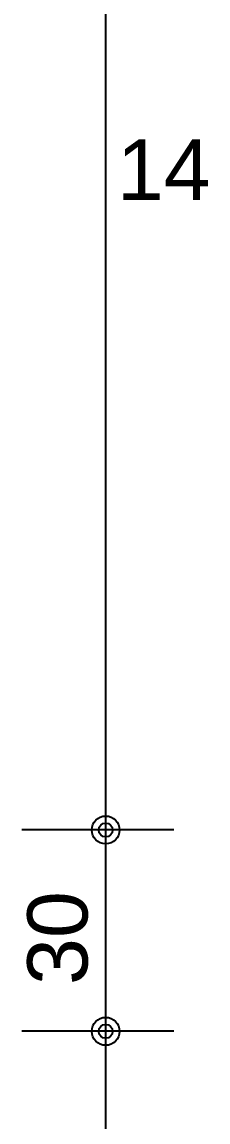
# Model space of a CAD drawing. Extents: x 0 to 119, y 0 to 84.
# Drawn here: x 19.382 to 19.938, y 50.831 to 54.108 of the extents above; entities that cross this region are included whole.
import ezdxf

# ---------------------------------------------------------------- set-up
doc = ezdxf.new("R2010")
doc.units = 0
doc.header["$MEASUREMENT"] = 0
doc.layers.add('32', color=250, linetype='CONTINUOUS')
doc.styles.add('TQS_ARIAL', font='arial.ttf')

msp = doc.modelspace()

# ---------------------------------------------------------------- linework, layer by layer
at = {"layer": '32', "color": 250, "linetype": 'Continuous'}
for p, q in [((19.63214, 57.70084), (19.63214, 51.70084)), ((19.83559, 51.70084), (19.38214, 51.70084)), ((19.83559, 51.70084), (19.38214, 51.70084)), ((19.63214, 51.70084), (19.63214, 51.10084)), ((19.83559, 51.10084), (19.38214, 51.10084)), ((19.83559, 51.10084), (19.38214, 51.10084)), ((19.63214, 51.10084), (19.63214, 47.56084))]:
    msp.add_line(p, q, dxfattribs=at)
for centre, radius in [((19.63214, 51.70084), 0.041625), ((19.63214, 51.70084), 0.041625), ((19.63214, 51.70084), 0.02075), ((19.63214, 51.70084), 0.02075), ((19.63214, 51.10084), 0.041625), ((19.63214, 51.10084), 0.041625), ((19.63214, 51.10084), 0.02075), ((19.63214, 51.10084), 0.02075)]:
    msp.add_circle(centre, radius, dxfattribs=at)

# ---------------------------------------------------------------- texts
at = {"layer": '32', "color": 250, "linetype": 'Continuous', "style": 'TQS_ARIAL'}
msp.add_text('14', height=0.18, dxfattribs=at).set_placement((19.66559, 53.578495))
msp.add_text('30', height=0.18, rotation=90, dxfattribs=at).set_placement((19.57814, 51.23884))

doc.saveas('drawing.dxf')
